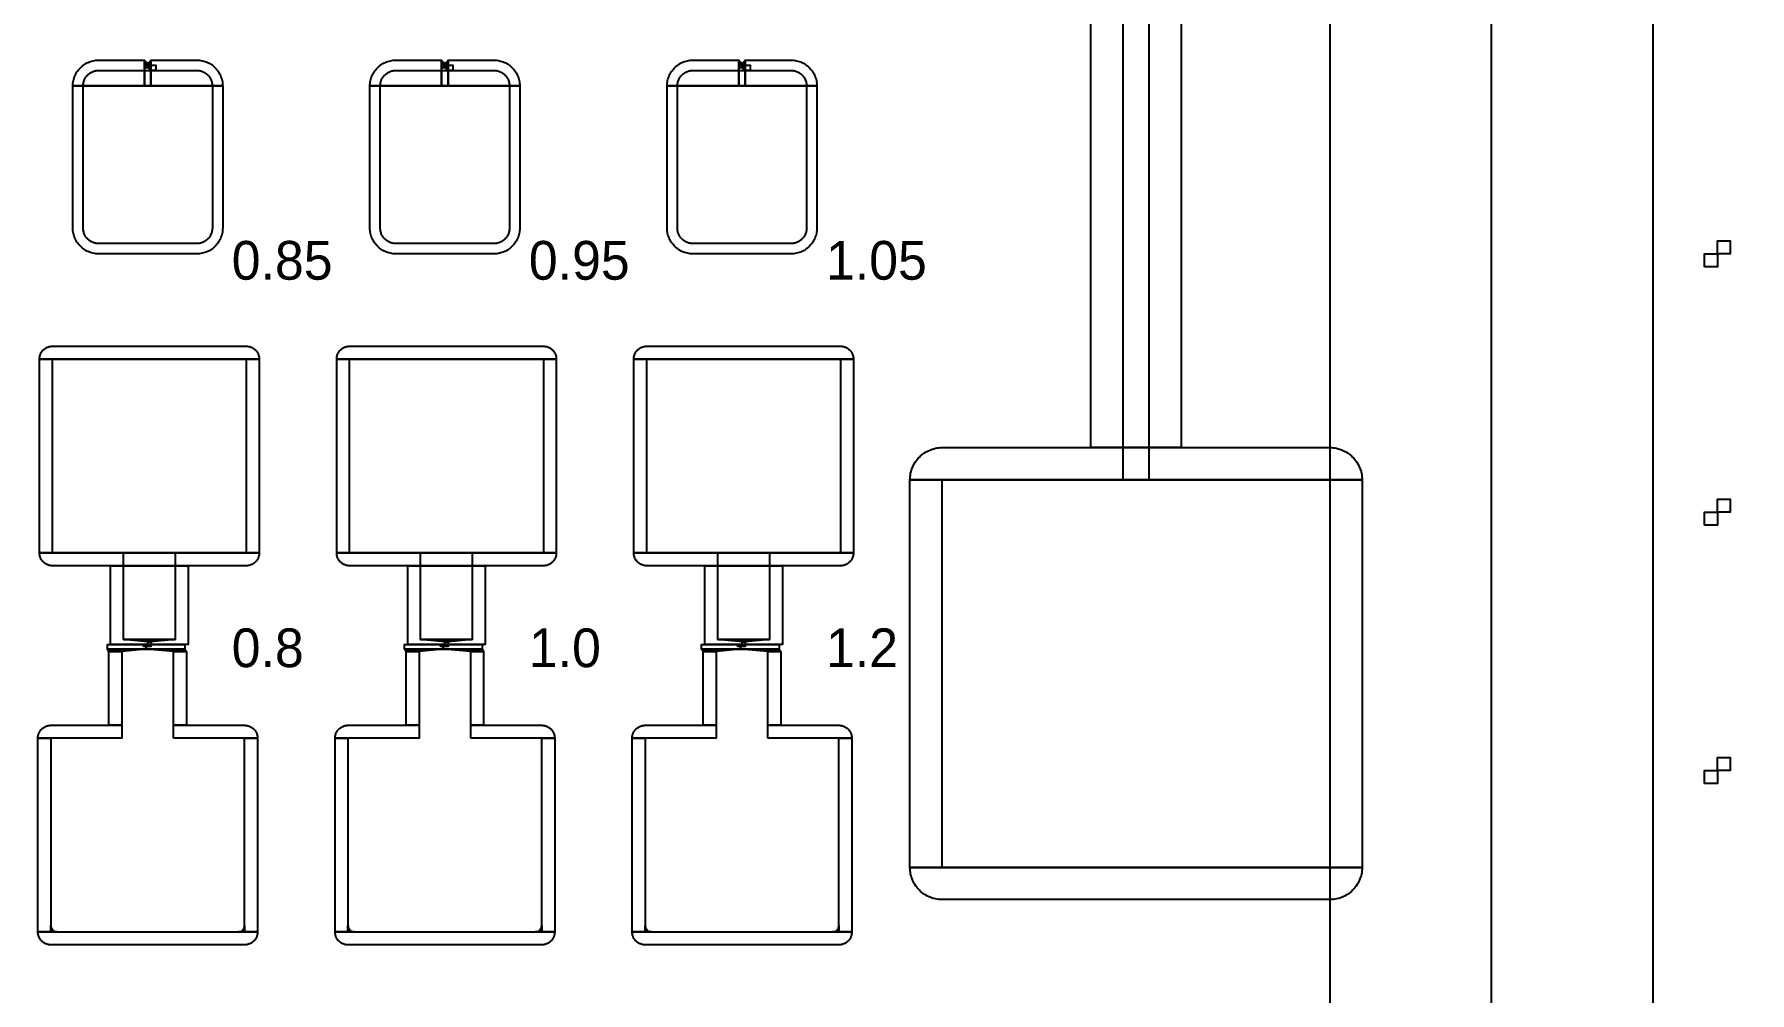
# Model space of a CAD drawing. Extents: x -50000 to 50000, y -50000 to 50000.
# Drawn here: x 18994 to 21650, y -33944 to -32460 of the extents above; entities that cross this region are included whole.
import ezdxf

# ---------------------------------------------------------------- set-up
doc = ezdxf.new("R2010")
doc.units = 0
for name, color, linetype in [('BASEMETAL', 3, 'CONTINUOUS'), ('FRAME', 14, 'CONTINUOUS'), ('MARKERS', 8, 'CONTINUOUS'), ('SECONDLAYER', 7, 'CONTINUOUS'), ('XOR', 5, 'CONTINUOUS'), ('XOR3', 15, 'CONTINUOUS')]:
    doc.layers.add(name, color=color, linetype=linetype)

# ---------------------------------------------------------------- blocks, each defined once
blk = doc.blocks.new('DICINGBORDER')
at = {"layer": 'XOR'}
for points in [[(0, 3200), (0, 3220), (20, 3220), (20, 3200)], [(7180, 3180), (7180, 3200), (7200, 3200), (7200, 3180)], [(0, 2800), (0, 2820), (20, 2820), (20, 2800)], [(7180, 2780), (7180, 2800), (7200, 2800), (7200, 2780)], [(0, 2400), (0, 2420), (20, 2420), (20, 2400)], [(7180, 2380), (7180, 2400), (7200, 2400), (7200, 2380)]]:
    blk.add_lwpolyline(points, close=True, dxfattribs=at)
blk = doc.blocks.new('CHIP_JARRAY')
at = {"layer": 'BASEMETAL'}
for points in [[(6130, 2800), (6130, 4200), (6270, 4200), (6270, 2800)], [(4554, 3360), (4554.055, 3362.093), (4554.219, 3364.181), (4554.492, 3366.257), (4554.874, 3368.316), (4555.363, 3370.353), (4555.958, 3372.361), (4556.657, 3374.335), (4557.458, 3376.269), (4558.36, 3378.16), (4559.359, 3380), (4560.453, 3381.786), (4561.639, 3383.511), (4562.914, 3385.173), (4564.274, 3386.765), (4565.716, 3388.284), (4567.235, 3389.726), (4568.827, 3391.086), (4570.489, 3392.361), (4572.214, 3393.547), (4574, 3394.641), (4575.84, 3395.64), (4577.731, 3396.542), (4579.665, 3397.343), (4581.639, 3398.042), (4583.647, 3398.637), (4585.684, 3399.126), (4587.743, 3399.508), (4589.819, 3399.781), (4591.907, 3399.945), (4594, 3400), (4665, 3400), (4665, 3360)], [(4665, 3395.5), (4665, 3399.5), (4669.575, 3395.5)], [(4670.425, 3395.5), (4675, 3399.5), (4675, 3395.5)], [(4675, 3360), (4675, 3400), (4746, 3400), (4748.093, 3399.945), (4750.181, 3399.781), (4752.257, 3399.508), (4754.316, 3399.126), (4756.353, 3398.637), (4758.361, 3398.042), (4760.335, 3397.343), (4762.269, 3396.542), (4764.16, 3395.64), (4766, 3394.641), (4767.786, 3393.547), (4769.511, 3392.361), (4771.173, 3391.086), (4772.765, 3389.726), (4774.284, 3388.284), (4775.726, 3386.765), (4777.086, 3385.173), (4778.361, 3383.511), (4779.547, 3381.786), (4780.641, 3380), (4781.64, 3378.16), (4782.542, 3376.269), (4783.343, 3374.335), (4784.042, 3372.361), (4784.637, 3370.353), (4785.126, 3368.316), (4785.508, 3366.257), (4785.781, 3364.181), (4785.945, 3362.093), (4786, 3360)], [(5014, 3360), (5014.055, 3362.093), (5014.219, 3364.181), (5014.492, 3366.257), (5014.874, 3368.316), (5015.363, 3370.353), (5015.958, 3372.361), (5016.657, 3374.335), (5017.458, 3376.269), (5018.36, 3378.16), (5019.359, 3380), (5020.453, 3381.786), (5021.639, 3383.511), (5022.914, 3385.173), (5024.274, 3386.765), (5025.716, 3388.284), (5027.235, 3389.726), (5028.827, 3391.086), (5030.489, 3392.361), (5032.214, 3393.547), (5034, 3394.641), (5035.84, 3395.64), (5037.731, 3396.542), (5039.665, 3397.343), (5041.639, 3398.042), (5043.647, 3398.637), (5045.684, 3399.126), (5047.743, 3399.508), (5049.819, 3399.781), (5051.907, 3399.945), (5054, 3400), (5125, 3400), (5125, 3360)], [(5125, 3395.5), (5125, 3399.5), (5129.525, 3395.5)], [(5130.475, 3395.5), (5135, 3399.5), (5135, 3395.5)], [(5135, 3360), (5135, 3400), (5206, 3400), (5208.093, 3399.945), (5210.181, 3399.781), (5212.257, 3399.508), (5214.316, 3399.126), (5216.353, 3398.637), (5218.361, 3398.042), (5220.335, 3397.343), (5222.269, 3396.542), (5224.16, 3395.64), (5226, 3394.641), (5227.786, 3393.547), (5229.511, 3392.361), (5231.173, 3391.086), (5232.765, 3389.726), (5234.284, 3388.284), (5235.726, 3386.765), (5237.086, 3385.173), (5238.361, 3383.511), (5239.547, 3381.786), (5240.641, 3380), (5241.64, 3378.16), (5242.542, 3376.269), (5243.343, 3374.335), (5244.042, 3372.361), (5244.637, 3370.353), (5245.126, 3368.316), (5245.508, 3366.257), (5245.781, 3364.181), (5245.945, 3362.093), (5246, 3360)], [(5474, 3360), (5474.055, 3362.093), (5474.219, 3364.181), (5474.492, 3366.257), (5474.874, 3368.316), (5475.363, 3370.353), (5475.958, 3372.361), (5476.657, 3374.335), (5477.458, 3376.269), (5478.36, 3378.16), (5479.359, 3380), (5480.453, 3381.786), (5481.639, 3383.511), (5482.914, 3385.173), (5484.274, 3386.765), (5485.716, 3388.284), (5487.235, 3389.726), (5488.827, 3391.086), (5490.489, 3392.361), (5492.214, 3393.547), (5494, 3394.641), (5495.84, 3395.64), (5497.731, 3396.542), (5499.665, 3397.343), (5501.639, 3398.042), (5503.647, 3398.637), (5505.684, 3399.126), (5507.743, 3399.508), (5509.819, 3399.781), (5511.907, 3399.945), (5514, 3400), (5585, 3400), (5585, 3360)], [(5585, 3395.5), (5585, 3399.5), (5589.475, 3395.5)], [(5590.525, 3395.5), (5595, 3399.5), (5595, 3395.5)], [(5595, 3360), (5595, 3400), (5666, 3400), (5668.093, 3399.945), (5670.181, 3399.781), (5672.257, 3399.508), (5674.316, 3399.126), (5676.353, 3398.637), (5678.361, 3398.042), (5680.335, 3397.343), (5682.269, 3396.542), (5684.16, 3395.64), (5686, 3394.641), (5687.786, 3393.547), (5689.511, 3392.361), (5691.173, 3391.086), (5692.765, 3389.726), (5694.284, 3388.284), (5695.726, 3386.765), (5697.086, 3385.173), (5698.361, 3383.511), (5699.547, 3381.786), (5700.641, 3380), (5701.64, 3378.16), (5702.542, 3376.269), (5703.343, 3374.335), (5704.042, 3372.361), (5704.637, 3370.353), (5705.126, 3368.316), (5705.508, 3366.257), (5705.781, 3364.181), (5705.945, 3362.093), (5706, 3360)], [(4665, 3388.5), (4665, 3395.5), (4669.575, 3395.5), (4669.575, 3388.5)], [(4665, 3360), (4665, 3388.5), (4675, 3388.5), (4675, 3360)], [(4670.425, 3388.5), (4670.425, 3395.5), (4675, 3395.5), (4675, 3388.5)], [(5125, 3388.5), (5125, 3395.5), (5129.525, 3395.5), (5129.525, 3388.5)], [(5125, 3360), (5125, 3388.5), (5135, 3388.5), (5135, 3360)], [(5130.475, 3388.5), (5130.475, 3395.5), (5135, 3395.5), (5135, 3388.5)], [(5585, 3388.5), (5585, 3395.5), (5589.475, 3395.5), (5589.475, 3388.5)], [(5585, 3360), (5585, 3388.5), (5595, 3388.5), (5595, 3360)], [(5590.525, 3388.5), (5590.525, 3395.5), (5595, 3395.5), (5595, 3388.5)], [(4594, 3100), (4591.907, 3100.055), (4589.819, 3100.219), (4587.743, 3100.492), (4585.684, 3100.874), (4583.647, 3101.363), (4581.639, 3101.958), (4579.665, 3102.657), (4577.731, 3103.458), (4575.84, 3104.36), (4574, 3105.359), (4572.214, 3106.453), (4570.489, 3107.639), (4568.827, 3108.914), (4567.235, 3110.274), (4565.716, 3111.716), (4564.274, 3113.235), (4562.914, 3114.827), (4561.639, 3116.489), (4560.453, 3118.214), (4559.359, 3120), (4558.36, 3121.84), (4557.458, 3123.731), (4556.657, 3125.665), (4555.958, 3127.639), (4555.363, 3129.647), (4554.874, 3131.684), (4554.492, 3133.743), (4554.219, 3135.819), (4554.055, 3137.907), (4554, 3140), (4554, 3360), (4786, 3360), (4786, 3140), (4785.945, 3137.907), (4785.781, 3135.819), (4785.508, 3133.743), (4785.126, 3131.684), (4784.637, 3129.647), (4784.042, 3127.639), (4783.343, 3125.665), (4782.542, 3123.731), (4781.64, 3121.84), (4780.641, 3120), (4779.547, 3118.214), (4778.361, 3116.489), (4777.086, 3114.827), (4775.726, 3113.235), (4774.284, 3111.716), (4772.765, 3110.274), (4771.173, 3108.914), (4769.511, 3107.639), (4767.786, 3106.453), (4766, 3105.359), (4764.16, 3104.36), (4762.269, 3103.458), (4760.335, 3102.657), (4758.361, 3101.958), (4756.353, 3101.363), (4754.316, 3100.874), (4752.257, 3100.492), (4750.181, 3100.219), (4748.093, 3100.055), (4746, 3100)], [(5054, 3100), (5051.907, 3100.055), (5049.819, 3100.219), (5047.743, 3100.492), (5045.684, 3100.874), (5043.647, 3101.363), (5041.639, 3101.958), (5039.665, 3102.657), (5037.731, 3103.458), (5035.84, 3104.36), (5034, 3105.359), (5032.214, 3106.453), (5030.489, 3107.639), (5028.827, 3108.914), (5027.235, 3110.274), (5025.716, 3111.716), (5024.274, 3113.235), (5022.914, 3114.827), (5021.639, 3116.489), (5020.453, 3118.214), (5019.359, 3120), (5018.36, 3121.84), (5017.458, 3123.731), (5016.657, 3125.665), (5015.958, 3127.639), (5015.363, 3129.647), (5014.874, 3131.684), (5014.492, 3133.743), (5014.219, 3135.819), (5014.055, 3137.907), (5014, 3140), (5014, 3360), (5246, 3360), (5246, 3140), (5245.945, 3137.907), (5245.781, 3135.819), (5245.508, 3133.743), (5245.126, 3131.684), (5244.637, 3129.647), (5244.042, 3127.639), (5243.343, 3125.665), (5242.542, 3123.731), (5241.64, 3121.84), (5240.641, 3120), (5239.547, 3118.214), (5238.361, 3116.489), (5237.086, 3114.827), (5235.726, 3113.235), (5234.284, 3111.716), (5232.765, 3110.274), (5231.173, 3108.914), (5229.511, 3107.639), (5227.786, 3106.453), (5226, 3105.359), (5224.16, 3104.36), (5222.269, 3103.458), (5220.335, 3102.657), (5218.361, 3101.958), (5216.353, 3101.363), (5214.316, 3100.874), (5212.257, 3100.492), (5210.181, 3100.219), (5208.093, 3100.055), (5206, 3100)], [(5514, 3100), (5511.907, 3100.055), (5509.819, 3100.219), (5507.743, 3100.492), (5505.684, 3100.874), (5503.647, 3101.363), (5501.639, 3101.958), (5499.665, 3102.657), (5497.731, 3103.458), (5495.84, 3104.36), (5494, 3105.359), (5492.214, 3106.453), (5490.489, 3107.639), (5488.827, 3108.914), (5487.235, 3110.274), (5485.716, 3111.716), (5484.274, 3113.235), (5482.914, 3114.827), (5481.639, 3116.489), (5480.453, 3118.214), (5479.359, 3120), (5478.36, 3121.84), (5477.458, 3123.731), (5476.657, 3125.665), (5475.958, 3127.639), (5475.363, 3129.647), (5474.874, 3131.684), (5474.492, 3133.743), (5474.219, 3135.819), (5474.055, 3137.907), (5474, 3140), (5474, 3360), (5706, 3360), (5706, 3140), (5705.945, 3137.907), (5705.781, 3135.819), (5705.508, 3133.743), (5705.126, 3131.684), (5704.637, 3129.647), (5704.042, 3127.639), (5703.343, 3125.665), (5702.542, 3123.731), (5701.64, 3121.84), (5700.641, 3120), (5699.547, 3118.214), (5698.361, 3116.489), (5697.086, 3114.827), (5695.726, 3113.235), (5694.284, 3111.716), (5692.765, 3110.274), (5691.173, 3108.914), (5689.511, 3107.639), (5687.786, 3106.453), (5686, 3105.359), (5684.16, 3104.36), (5682.269, 3103.458), (5680.335, 3102.657), (5678.361, 3101.958), (5676.353, 3101.363), (5674.316, 3100.874), (5672.257, 3100.492), (5670.181, 3100.219), (5668.093, 3100.055), (5666, 3100)], [(4502.5, 2937), (4502.527, 2938.047), (4502.61, 2939.091), (4502.746, 2940.129), (4502.937, 2941.158), (4503.181, 2942.176), (4503.479, 2943.18), (4503.828, 2944.167), (4504.229, 2945.135), (4504.68, 2946.08), (4505.179, 2947), (4505.727, 2947.893), (4506.32, 2948.756), (4506.957, 2949.586), (4507.637, 2950.383), (4508.358, 2951.142), (4509.117, 2951.863), (4509.914, 2952.543), (4510.744, 2953.18), (4511.607, 2953.773), (4512.5, 2954.321), (4513.42, 2954.82), (4514.365, 2955.271), (4515.333, 2955.672), (4516.32, 2956.021), (4517.324, 2956.319), (4518.342, 2956.563), (4519.371, 2956.754), (4520.409, 2956.89), (4521.453, 2956.973), (4522.5, 2957), (4822.5, 2957), (4823.547, 2956.973), (4824.591, 2956.89), (4825.629, 2956.754), (4826.658, 2956.563), (4827.676, 2956.319), (4828.68, 2956.021), (4829.667, 2955.672), (4830.635, 2955.271), (4831.58, 2954.82), (4832.5, 2954.321), (4833.393, 2953.773), (4834.256, 2953.18), (4835.086, 2952.543), (4835.883, 2951.863), (4836.642, 2951.142), (4837.363, 2950.383), (4838.043, 2949.586), (4838.68, 2948.756), (4839.273, 2947.893), (4839.821, 2947), (4840.32, 2946.08), (4840.771, 2945.135), (4841.172, 2944.167), (4841.521, 2943.18), (4841.819, 2942.176), (4842.063, 2941.158), (4842.254, 2940.129), (4842.39, 2939.091), (4842.473, 2938.047), (4842.5, 2937)], [(4962.5, 2937), (4962.527, 2938.047), (4962.61, 2939.091), (4962.746, 2940.129), (4962.937, 2941.158), (4963.181, 2942.176), (4963.479, 2943.18), (4963.828, 2944.167), (4964.229, 2945.135), (4964.68, 2946.08), (4965.179, 2947), (4965.727, 2947.893), (4966.32, 2948.756), (4966.957, 2949.586), (4967.637, 2950.383), (4968.358, 2951.142), (4969.117, 2951.863), (4969.914, 2952.543), (4970.744, 2953.18), (4971.607, 2953.773), (4972.5, 2954.321), (4973.42, 2954.82), (4974.365, 2955.271), (4975.333, 2955.672), (4976.32, 2956.021), (4977.324, 2956.319), (4978.342, 2956.563), (4979.371, 2956.754), (4980.409, 2956.89), (4981.453, 2956.973), (4982.5, 2957), (5282.5, 2957), (5283.547, 2956.973), (5284.591, 2956.89), (5285.629, 2956.754), (5286.658, 2956.563), (5287.676, 2956.319), (5288.68, 2956.021), (5289.667, 2955.672), (5290.635, 2955.271), (5291.58, 2954.82), (5292.5, 2954.321), (5293.393, 2953.773), (5294.256, 2953.18), (5295.086, 2952.543), (5295.883, 2951.863), (5296.642, 2951.142), (5297.363, 2950.383), (5298.043, 2949.586), (5298.68, 2948.756), (5299.273, 2947.893), (5299.821, 2947), (5300.32, 2946.08), (5300.771, 2945.135), (5301.172, 2944.167), (5301.521, 2943.18), (5301.819, 2942.176), (5302.063, 2941.158), (5302.254, 2940.129), (5302.39, 2939.091), (5302.473, 2938.047), (5302.5, 2937)], [(5422.5, 2937), (5422.527, 2938.047), (5422.61, 2939.091), (5422.746, 2940.129), (5422.937, 2941.158), (5423.181, 2942.176), (5423.479, 2943.18), (5423.828, 2944.167), (5424.229, 2945.135), (5424.68, 2946.08), (5425.179, 2947), (5425.727, 2947.893), (5426.32, 2948.756), (5426.957, 2949.586), (5427.637, 2950.383), (5428.358, 2951.142), (5429.117, 2951.863), (5429.914, 2952.543), (5430.744, 2953.18), (5431.607, 2953.773), (5432.5, 2954.321), (5433.42, 2954.82), (5434.365, 2955.271), (5435.333, 2955.672), (5436.32, 2956.021), (5437.324, 2956.319), (5438.342, 2956.563), (5439.371, 2956.754), (5440.409, 2956.89), (5441.453, 2956.973), (5442.5, 2957), (5742.5, 2957), (5743.547, 2956.973), (5744.591, 2956.89), (5745.629, 2956.754), (5746.658, 2956.563), (5747.676, 2956.319), (5748.68, 2956.021), (5749.667, 2955.672), (5750.635, 2955.271), (5751.58, 2954.82), (5752.5, 2954.321), (5753.393, 2953.773), (5754.256, 2953.18), (5755.086, 2952.543), (5755.883, 2951.863), (5756.642, 2951.142), (5757.363, 2950.383), (5758.043, 2949.586), (5758.68, 2948.756), (5759.273, 2947.893), (5759.821, 2947), (5760.32, 2946.08), (5760.771, 2945.135), (5761.172, 2944.167), (5761.521, 2943.18), (5761.819, 2942.176), (5762.063, 2941.158), (5762.254, 2940.129), (5762.39, 2939.091), (5762.473, 2938.047), (5762.5, 2937)], [(4502.5, 2637), (4502.5, 2937), (4842.5, 2937), (4842.5, 2637)], [(4962.5, 2637), (4962.5, 2937), (5302.5, 2937), (5302.5, 2637)], [(5422.5, 2637), (5422.5, 2937), (5762.5, 2937), (5762.5, 2637)], [(5850, 2750), (5850.069, 2752.617), (5850.274, 2755.226), (5850.616, 2757.822), (5851.093, 2760.396), (5851.704, 2762.941), (5852.447, 2765.451), (5853.321, 2767.918), (5854.323, 2770.337), (5855.45, 2772.7), (5856.699, 2775), (5858.066, 2777.232), (5859.549, 2779.389), (5861.143, 2781.466), (5862.843, 2783.457), (5864.645, 2785.355), (5866.543, 2787.157), (5868.534, 2788.857), (5870.611, 2790.451), (5872.768, 2791.934), (5875, 2793.301), (5877.3, 2794.55), (5879.663, 2795.677), (5882.082, 2796.679), (5884.549, 2797.553), (5887.059, 2798.296), (5889.604, 2798.907), (5892.178, 2799.384), (5894.774, 2799.726), (5897.383, 2799.931), (5900, 2800), (6500, 2800), (6502.617, 2799.931), (6505.226, 2799.726), (6507.822, 2799.384), (6510.396, 2798.907), (6512.941, 2798.296), (6515.451, 2797.553), (6517.918, 2796.679), (6520.337, 2795.677), (6522.7, 2794.55), (6525, 2793.301), (6527.232, 2791.934), (6529.389, 2790.451), (6531.466, 2788.857), (6533.457, 2787.157), (6535.355, 2785.355), (6537.157, 2783.457), (6538.857, 2781.466), (6540.451, 2779.389), (6541.934, 2777.232), (6543.301, 2775), (6544.55, 2772.7), (6545.677, 2770.337), (6546.679, 2767.918), (6547.553, 2765.451), (6548.296, 2762.941), (6548.907, 2760.396), (6549.384, 2757.822), (6549.726, 2755.226), (6549.931, 2752.617), (6550, 2750)], [(5850, 2150), (5850, 2750), (6550, 2750), (6550, 2150)], [(4522.5, 2617), (4521.453, 2617.027), (4520.409, 2617.11), (4519.371, 2617.246), (4518.342, 2617.437), (4517.324, 2617.681), (4516.32, 2617.979), (4515.333, 2618.328), (4514.365, 2618.729), (4513.42, 2619.18), (4512.5, 2619.679), (4511.607, 2620.227), (4510.744, 2620.82), (4509.914, 2621.457), (4509.117, 2622.137), (4508.358, 2622.858), (4507.637, 2623.617), (4506.957, 2624.414), (4506.32, 2625.244), (4505.727, 2626.107), (4505.179, 2627), (4504.68, 2627.92), (4504.229, 2628.865), (4503.828, 2629.833), (4503.479, 2630.82), (4503.181, 2631.824), (4502.937, 2632.842), (4502.746, 2633.871), (4502.61, 2634.909), (4502.527, 2635.953), (4502.5, 2637), (4842.5, 2637), (4842.473, 2635.953), (4842.39, 2634.909), (4842.254, 2633.871), (4842.063, 2632.842), (4841.819, 2631.824), (4841.521, 2630.82), (4841.172, 2629.833), (4840.771, 2628.865), (4840.32, 2627.92), (4839.821, 2627), (4839.273, 2626.107), (4838.68, 2625.244), (4838.043, 2624.414), (4837.363, 2623.617), (4836.642, 2622.858), (4835.883, 2622.137), (4835.086, 2621.457), (4834.256, 2620.82), (4833.393, 2620.227), (4832.5, 2619.679), (4831.58, 2619.18), (4830.635, 2618.729), (4829.667, 2618.328), (4828.68, 2617.979), (4827.676, 2617.681), (4826.658, 2617.437), (4825.629, 2617.246), (4824.591, 2617.11), (4823.547, 2617.027), (4822.5, 2617)], [(4982.5, 2617), (4981.453, 2617.027), (4980.409, 2617.11), (4979.371, 2617.246), (4978.342, 2617.437), (4977.324, 2617.681), (4976.32, 2617.979), (4975.333, 2618.328), (4974.365, 2618.729), (4973.42, 2619.18), (4972.5, 2619.679), (4971.607, 2620.227), (4970.744, 2620.82), (4969.914, 2621.457), (4969.117, 2622.137), (4968.358, 2622.858), (4967.637, 2623.617), (4966.957, 2624.414), (4966.32, 2625.244), (4965.727, 2626.107), (4965.179, 2627), (4964.68, 2627.92), (4964.229, 2628.865), (4963.828, 2629.833), (4963.479, 2630.82), (4963.181, 2631.824), (4962.937, 2632.842), (4962.746, 2633.871), (4962.61, 2634.909), (4962.527, 2635.953), (4962.5, 2637), (5302.5, 2637), (5302.473, 2635.953), (5302.39, 2634.909), (5302.254, 2633.871), (5302.063, 2632.842), (5301.819, 2631.824), (5301.521, 2630.82), (5301.172, 2629.833), (5300.771, 2628.865), (5300.32, 2627.92), (5299.821, 2627), (5299.273, 2626.107), (5298.68, 2625.244), (5298.043, 2624.414), (5297.363, 2623.617), (5296.642, 2622.858), (5295.883, 2622.137), (5295.086, 2621.457), (5294.256, 2620.82), (5293.393, 2620.227), (5292.5, 2619.679), (5291.58, 2619.18), (5290.635, 2618.729), (5289.667, 2618.328), (5288.68, 2617.979), (5287.676, 2617.681), (5286.658, 2617.437), (5285.629, 2617.246), (5284.591, 2617.11), (5283.547, 2617.027), (5282.5, 2617)], [(5442.5, 2617), (5441.453, 2617.027), (5440.409, 2617.11), (5439.371, 2617.246), (5438.342, 2617.437), (5437.324, 2617.681), (5436.32, 2617.979), (5435.333, 2618.328), (5434.365, 2618.729), (5433.42, 2619.18), (5432.5, 2619.679), (5431.607, 2620.227), (5430.744, 2620.82), (5429.914, 2621.457), (5429.117, 2622.137), (5428.358, 2622.858), (5427.637, 2623.617), (5426.957, 2624.414), (5426.32, 2625.244), (5425.727, 2626.107), (5425.179, 2627), (5424.68, 2627.92), (5424.229, 2628.865), (5423.828, 2629.833), (5423.479, 2630.82), (5423.181, 2631.824), (5422.937, 2632.842), (5422.746, 2633.871), (5422.61, 2634.909), (5422.527, 2635.953), (5422.5, 2637), (5762.5, 2637), (5762.473, 2635.953), (5762.39, 2634.909), (5762.254, 2633.871), (5762.063, 2632.842), (5761.819, 2631.824), (5761.521, 2630.82), (5761.172, 2629.833), (5760.771, 2628.865), (5760.32, 2627.92), (5759.821, 2627), (5759.273, 2626.107), (5758.68, 2625.244), (5758.043, 2624.414), (5757.363, 2623.617), (5756.642, 2622.858), (5755.883, 2622.137), (5755.086, 2621.457), (5754.256, 2620.82), (5753.393, 2620.227), (5752.5, 2619.679), (5751.58, 2619.18), (5750.635, 2618.729), (5749.667, 2618.328), (5748.68, 2617.979), (5747.676, 2617.681), (5746.658, 2617.437), (5745.629, 2617.246), (5744.591, 2617.11), (5743.547, 2617.027), (5742.5, 2617)], [(4612.5, 2495), (4612.5, 2617), (4732.5, 2617), (4732.5, 2495)], [(5072.5, 2495), (5072.5, 2617), (5192.5, 2617), (5192.5, 2495)], [(5532.5, 2495), (5532.5, 2617), (5652.5, 2617), (5652.5, 2495)], [(4607.5, 2488), (4607.5, 2495), (4667.1, 2495), (4667.1, 2488)], [(4610, 2484), (4607.5, 2488), (4667.1, 2488), (4630, 2484)], [(4610, 2370), (4610, 2484), (4630, 2484), (4630, 2370)], [(4667.9, 2488), (4667.9, 2495), (4727.5, 2495), (4727.5, 2488)], [(4710, 2484), (4667.9, 2488), (4727.5, 2488), (4730, 2484)], [(4710, 2370), (4710, 2484), (4730, 2484), (4730, 2370)], [(5067.5, 2488), (5067.5, 2495), (5127, 2495), (5127, 2488)], [(5070, 2484), (5067.5, 2488), (5127, 2488), (5090, 2484)], [(5070, 2370), (5070, 2484), (5090, 2484), (5090, 2370)], [(5128, 2488), (5128, 2495), (5187.5, 2495), (5187.5, 2488)], [(5170, 2484), (5128, 2488), (5187.5, 2488), (5190, 2484)], [(5170, 2370), (5170, 2484), (5190, 2484), (5190, 2370)], [(5527.5, 2488), (5527.5, 2495), (5586.9, 2495), (5586.9, 2488)], [(5530, 2484), (5527.5, 2488), (5586.9, 2488), (5550, 2484)], [(5530, 2370), (5530, 2484), (5550, 2484), (5550, 2370)], [(5588.1, 2488), (5588.1, 2495), (5647.5, 2495), (5647.5, 2488)], [(5630, 2484), (5588.1, 2488), (5647.5, 2488), (5650, 2484)], [(5630, 2370), (5630, 2484), (5650, 2484), (5650, 2370)], [(4500, 2350), (4500.027, 2351.047), (4500.11, 2352.091), (4500.246, 2353.129), (4500.437, 2354.158), (4500.681, 2355.176), (4500.979, 2356.18), (4501.328, 2357.167), (4501.729, 2358.135), (4502.18, 2359.08), (4502.679, 2360), (4503.227, 2360.893), (4503.82, 2361.756), (4504.457, 2362.586), (4505.137, 2363.383), (4505.858, 2364.142), (4506.617, 2364.863), (4507.414, 2365.543), (4508.244, 2366.18), (4509.107, 2366.773), (4510, 2367.321), (4510.92, 2367.82), (4511.865, 2368.271), (4512.833, 2368.672), (4513.82, 2369.021), (4514.824, 2369.319), (4515.842, 2369.563), (4516.871, 2369.754), (4517.909, 2369.89), (4518.953, 2369.973), (4520, 2370), (4630, 2370), (4630, 2350)], [(4710, 2350), (4710, 2370), (4820, 2370), (4821.047, 2369.973), (4822.091, 2369.89), (4823.129, 2369.754), (4824.158, 2369.563), (4825.176, 2369.319), (4826.18, 2369.021), (4827.167, 2368.672), (4828.135, 2368.271), (4829.08, 2367.82), (4830, 2367.321), (4830.893, 2366.773), (4831.756, 2366.18), (4832.586, 2365.543), (4833.383, 2364.863), (4834.142, 2364.142), (4834.863, 2363.383), (4835.543, 2362.586), (4836.18, 2361.756), (4836.773, 2360.893), (4837.321, 2360), (4837.82, 2359.08), (4838.271, 2358.135), (4838.672, 2357.167), (4839.021, 2356.18), (4839.319, 2355.176), (4839.563, 2354.158), (4839.754, 2353.129), (4839.89, 2352.091), (4839.973, 2351.047), (4840, 2350)], [(4960, 2350), (4960.027, 2351.047), (4960.11, 2352.091), (4960.246, 2353.129), (4960.437, 2354.158), (4960.681, 2355.176), (4960.979, 2356.18), (4961.328, 2357.167), (4961.729, 2358.135), (4962.18, 2359.08), (4962.679, 2360), (4963.227, 2360.893), (4963.82, 2361.756), (4964.457, 2362.586), (4965.137, 2363.383), (4965.858, 2364.142), (4966.617, 2364.863), (4967.414, 2365.543), (4968.244, 2366.18), (4969.107, 2366.773), (4970, 2367.321), (4970.92, 2367.82), (4971.865, 2368.271), (4972.833, 2368.672), (4973.82, 2369.021), (4974.824, 2369.319), (4975.842, 2369.563), (4976.871, 2369.754), (4977.909, 2369.89), (4978.953, 2369.973), (4980, 2370), (5090, 2370), (5090, 2350)], [(5170, 2350), (5170, 2370), (5280, 2370), (5281.047, 2369.973), (5282.091, 2369.89), (5283.129, 2369.754), (5284.158, 2369.563), (5285.176, 2369.319), (5286.18, 2369.021), (5287.167, 2368.672), (5288.135, 2368.271), (5289.08, 2367.82), (5290, 2367.321), (5290.893, 2366.773), (5291.756, 2366.18), (5292.586, 2365.543), (5293.383, 2364.863), (5294.142, 2364.142), (5294.863, 2363.383), (5295.543, 2362.586), (5296.18, 2361.756), (5296.773, 2360.893), (5297.321, 2360), (5297.82, 2359.08), (5298.271, 2358.135), (5298.672, 2357.167), (5299.021, 2356.18), (5299.319, 2355.176), (5299.563, 2354.158), (5299.754, 2353.129), (5299.89, 2352.091), (5299.973, 2351.047), (5300, 2350)], [(5420, 2350), (5420.027, 2351.047), (5420.11, 2352.091), (5420.246, 2353.129), (5420.437, 2354.158), (5420.681, 2355.176), (5420.979, 2356.18), (5421.328, 2357.167), (5421.729, 2358.135), (5422.18, 2359.08), (5422.679, 2360), (5423.227, 2360.893), (5423.82, 2361.756), (5424.457, 2362.586), (5425.137, 2363.383), (5425.858, 2364.142), (5426.617, 2364.863), (5427.414, 2365.543), (5428.244, 2366.18), (5429.107, 2366.773), (5430, 2367.321), (5430.92, 2367.82), (5431.865, 2368.271), (5432.833, 2368.672), (5433.82, 2369.021), (5434.824, 2369.319), (5435.842, 2369.563), (5436.871, 2369.754), (5437.909, 2369.89), (5438.953, 2369.973), (5440, 2370), (5550, 2370), (5550, 2350)], [(5630, 2350), (5630, 2370), (5740, 2370), (5741.047, 2369.973), (5742.091, 2369.89), (5743.129, 2369.754), (5744.158, 2369.563), (5745.176, 2369.319), (5746.18, 2369.021), (5747.167, 2368.672), (5748.135, 2368.271), (5749.08, 2367.82), (5750, 2367.321), (5750.893, 2366.773), (5751.756, 2366.18), (5752.586, 2365.543), (5753.383, 2364.863), (5754.142, 2364.142), (5754.863, 2363.383), (5755.543, 2362.586), (5756.18, 2361.756), (5756.773, 2360.893), (5757.321, 2360), (5757.82, 2359.08), (5758.271, 2358.135), (5758.672, 2357.167), (5759.021, 2356.18), (5759.319, 2355.176), (5759.563, 2354.158), (5759.754, 2353.129), (5759.89, 2352.091), (5759.973, 2351.047), (5760, 2350)], [(4500, 2050), (4500, 2350), (4520, 2350), (4520, 2050)], [(4820, 2050), (4820, 2350), (4840, 2350), (4840, 2050)], [(4960, 2050), (4960, 2350), (4980, 2350), (4980, 2050)], [(5280, 2050), (5280, 2350), (5300, 2350), (5300, 2050)], [(5420, 2050), (5420, 2350), (5440, 2350), (5440, 2050)], [(5740, 2050), (5740, 2350), (5760, 2350), (5760, 2050)], [(5900, 2100), (5897.383, 2100.069), (5894.774, 2100.274), (5892.178, 2100.616), (5889.604, 2101.093), (5887.059, 2101.704), (5884.549, 2102.447), (5882.082, 2103.321), (5879.663, 2104.323), (5877.3, 2105.45), (5875, 2106.699), (5872.768, 2108.066), (5870.611, 2109.549), (5868.534, 2111.143), (5866.543, 2112.843), (5864.645, 2114.645), (5862.843, 2116.543), (5861.143, 2118.534), (5859.549, 2120.611), (5858.066, 2122.768), (5856.699, 2125), (5855.45, 2127.3), (5854.323, 2129.663), (5853.321, 2132.082), (5852.447, 2134.549), (5851.704, 2137.059), (5851.093, 2139.604), (5850.616, 2142.178), (5850.274, 2144.774), (5850.069, 2147.383), (5850, 2150), (6550, 2150), (6549.931, 2147.383), (6549.726, 2144.774), (6549.384, 2142.178), (6548.907, 2139.604), (6548.296, 2137.059), (6547.553, 2134.549), (6546.679, 2132.082), (6545.677, 2129.663), (6544.55, 2127.3), (6543.301, 2125), (6541.934, 2122.768), (6540.451, 2120.611), (6538.857, 2118.534), (6537.157, 2116.543), (6535.355, 2114.645), (6533.457, 2112.843), (6531.466, 2111.143), (6529.389, 2109.549), (6527.232, 2108.066), (6525, 2106.699), (6522.7, 2105.45), (6520.337, 2104.323), (6517.918, 2103.321), (6515.451, 2102.447), (6512.941, 2101.704), (6510.396, 2101.093), (6507.822, 2100.616), (6505.226, 2100.274), (6502.617, 2100.069), (6500, 2100)], [(4520, 2030), (4518.953, 2030.027), (4517.909, 2030.11), (4516.871, 2030.246), (4515.842, 2030.437), (4514.824, 2030.681), (4513.82, 2030.979), (4512.833, 2031.328), (4511.865, 2031.729), (4510.92, 2032.18), (4510, 2032.679), (4509.107, 2033.227), (4508.244, 2033.82), (4507.414, 2034.457), (4506.617, 2035.137), (4505.858, 2035.858), (4505.137, 2036.617), (4504.457, 2037.414), (4503.82, 2038.244), (4503.227, 2039.107), (4502.679, 2040), (4502.18, 2040.92), (4501.729, 2041.865), (4501.328, 2042.833), (4500.979, 2043.82), (4500.681, 2044.824), (4500.437, 2045.842), (4500.246, 2046.871), (4500.11, 2047.909), (4500.027, 2048.953), (4500, 2050), (4840, 2050), (4839.973, 2048.953), (4839.89, 2047.909), (4839.754, 2046.871), (4839.563, 2045.842), (4839.319, 2044.824), (4839.021, 2043.82), (4838.672, 2042.833), (4838.271, 2041.865), (4837.82, 2040.92), (4837.321, 2040), (4836.773, 2039.107), (4836.18, 2038.244), (4835.543, 2037.414), (4834.863, 2036.617), (4834.142, 2035.858), (4833.383, 2035.137), (4832.586, 2034.457), (4831.756, 2033.82), (4830.893, 2033.227), (4830, 2032.679), (4829.08, 2032.18), (4828.135, 2031.729), (4827.167, 2031.328), (4826.18, 2030.979), (4825.176, 2030.681), (4824.158, 2030.437), (4823.129, 2030.246), (4822.091, 2030.11), (4821.047, 2030.027), (4820, 2030)], [(4520, 2050), (4520, 2060), (4520.055, 2058.955), (4520.219, 2057.921), (4520.489, 2056.91), (4520.865, 2055.933), (4521.34, 2055), (4521.91, 2054.122), (4522.569, 2053.309), (4523.309, 2052.569), (4524.122, 2051.91), (4525, 2051.34), (4525.933, 2050.865), (4526.91, 2050.489), (4527.921, 2050.219), (4528.955, 2050.055), (4530, 2050)], [(4810, 2050), (4811.045, 2050.055), (4812.079, 2050.219), (4813.09, 2050.489), (4814.067, 2050.865), (4815, 2051.34), (4815.878, 2051.91), (4816.691, 2052.569), (4817.431, 2053.309), (4818.09, 2054.122), (4818.66, 2055), (4819.135, 2055.933), (4819.511, 2056.91), (4819.781, 2057.921), (4819.945, 2058.955), (4820, 2060), (4820, 2050)], [(4980, 2030), (4978.953, 2030.027), (4977.909, 2030.11), (4976.871, 2030.246), (4975.842, 2030.437), (4974.824, 2030.681), (4973.82, 2030.979), (4972.833, 2031.328), (4971.865, 2031.729), (4970.92, 2032.18), (4970, 2032.679), (4969.107, 2033.227), (4968.244, 2033.82), (4967.414, 2034.457), (4966.617, 2035.137), (4965.858, 2035.858), (4965.137, 2036.617), (4964.457, 2037.414), (4963.82, 2038.244), (4963.227, 2039.107), (4962.679, 2040), (4962.18, 2040.92), (4961.729, 2041.865), (4961.328, 2042.833), (4960.979, 2043.82), (4960.681, 2044.824), (4960.437, 2045.842), (4960.246, 2046.871), (4960.11, 2047.909), (4960.027, 2048.953), (4960, 2050), (5300, 2050), (5299.973, 2048.953), (5299.89, 2047.909), (5299.754, 2046.871), (5299.563, 2045.842), (5299.319, 2044.824), (5299.021, 2043.82), (5298.672, 2042.833), (5298.271, 2041.865), (5297.82, 2040.92), (5297.321, 2040), (5296.773, 2039.107), (5296.18, 2038.244), (5295.543, 2037.414), (5294.863, 2036.617), (5294.142, 2035.858), (5293.383, 2035.137), (5292.586, 2034.457), (5291.756, 2033.82), (5290.893, 2033.227), (5290, 2032.679), (5289.08, 2032.18), (5288.135, 2031.729), (5287.167, 2031.328), (5286.18, 2030.979), (5285.176, 2030.681), (5284.158, 2030.437), (5283.129, 2030.246), (5282.091, 2030.11), (5281.047, 2030.027), (5280, 2030)], [(4980, 2050), (4980, 2060), (4980.055, 2058.955), (4980.219, 2057.921), (4980.489, 2056.91), (4980.865, 2055.933), (4981.34, 2055), (4981.91, 2054.122), (4982.569, 2053.309), (4983.309, 2052.569), (4984.122, 2051.91), (4985, 2051.34), (4985.933, 2050.865), (4986.91, 2050.489), (4987.921, 2050.219), (4988.955, 2050.055), (4990, 2050)], [(5270, 2050), (5271.045, 2050.055), (5272.079, 2050.219), (5273.09, 2050.489), (5274.067, 2050.865), (5275, 2051.34), (5275.878, 2051.91), (5276.691, 2052.569), (5277.431, 2053.309), (5278.09, 2054.122), (5278.66, 2055), (5279.135, 2055.933), (5279.511, 2056.91), (5279.781, 2057.921), (5279.945, 2058.955), (5280, 2060), (5280, 2050)], [(5440, 2030), (5438.953, 2030.027), (5437.909, 2030.11), (5436.871, 2030.246), (5435.842, 2030.437), (5434.824, 2030.681), (5433.82, 2030.979), (5432.833, 2031.328), (5431.865, 2031.729), (5430.92, 2032.18), (5430, 2032.679), (5429.107, 2033.227), (5428.244, 2033.82), (5427.414, 2034.457), (5426.617, 2035.137), (5425.858, 2035.858), (5425.137, 2036.617), (5424.457, 2037.414), (5423.82, 2038.244), (5423.227, 2039.107), (5422.679, 2040), (5422.18, 2040.92), (5421.729, 2041.865), (5421.328, 2042.833), (5420.979, 2043.82), (5420.681, 2044.824), (5420.437, 2045.842), (5420.246, 2046.871), (5420.11, 2047.909), (5420.027, 2048.953), (5420, 2050), (5760, 2050), (5759.973, 2048.953), (5759.89, 2047.909), (5759.754, 2046.871), (5759.563, 2045.842), (5759.319, 2044.824), (5759.021, 2043.82), (5758.672, 2042.833), (5758.271, 2041.865), (5757.82, 2040.92), (5757.321, 2040), (5756.773, 2039.107), (5756.18, 2038.244), (5755.543, 2037.414), (5754.863, 2036.617), (5754.142, 2035.858), (5753.383, 2035.137), (5752.586, 2034.457), (5751.756, 2033.82), (5750.893, 2033.227), (5750, 2032.679), (5749.08, 2032.18), (5748.135, 2031.729), (5747.167, 2031.328), (5746.18, 2030.979), (5745.176, 2030.681), (5744.158, 2030.437), (5743.129, 2030.246), (5742.091, 2030.11), (5741.047, 2030.027), (5740, 2030)], [(5440, 2050), (5440, 2060), (5440.055, 2058.955), (5440.219, 2057.921), (5440.489, 2056.91), (5440.865, 2055.933), (5441.34, 2055), (5441.91, 2054.122), (5442.569, 2053.309), (5443.309, 2052.569), (5444.122, 2051.91), (5445, 2051.34), (5445.933, 2050.865), (5446.91, 2050.489), (5447.921, 2050.219), (5448.955, 2050.055), (5450, 2050)], [(5730, 2050), (5731.045, 2050.055), (5732.079, 2050.219), (5733.09, 2050.489), (5734.067, 2050.865), (5735, 2051.34), (5735.878, 2051.91), (5736.691, 2052.569), (5737.431, 2053.309), (5738.09, 2054.122), (5738.66, 2055), (5739.135, 2055.933), (5739.511, 2056.91), (5739.781, 2057.921), (5739.945, 2058.955), (5740, 2060), (5740, 2050)]]:
    blk.add_lwpolyline(points, close=True, dxfattribs=at)
at = {"layer": 'FRAME'}
for points in [[(0, 0), (0, 7000), (7000, 7000), (7000, 0)], [(500, 500), (500, 6500), (6500, 6500), (6500, 500)]]:
    blk.add_lwpolyline(points, close=True, dxfattribs=at)
at = {"layer": 'SECONDLAYER'}
for points in [[(6180, 2750), (6180, 4250), (6220, 4250), (6220, 2750)], [(4594, 3116), (4592.744, 3116.033), (4591.491, 3116.131), (4590.246, 3116.295), (4589.01, 3116.524), (4587.788, 3116.818), (4586.584, 3117.175), (4585.399, 3117.594), (4584.238, 3118.075), (4583.104, 3118.616), (4582, 3119.215), (4580.929, 3119.872), (4579.893, 3120.584), (4578.896, 3121.348), (4577.941, 3122.165), (4577.029, 3123.029), (4576.165, 3123.941), (4575.348, 3124.896), (4574.584, 3125.893), (4573.872, 3126.929), (4573.215, 3128), (4572.616, 3129.104), (4572.075, 3130.238), (4571.594, 3131.399), (4571.175, 3132.584), (4570.818, 3133.788), (4570.524, 3135.01), (4570.295, 3136.246), (4570.131, 3137.491), (4570.033, 3138.744), (4570, 3140), (4570, 3360), (4570.033, 3361.256), (4570.131, 3362.509), (4570.295, 3363.754), (4570.524, 3364.99), (4570.818, 3366.212), (4571.175, 3367.416), (4571.594, 3368.601), (4572.075, 3369.762), (4572.616, 3370.896), (4573.215, 3372), (4573.872, 3373.071), (4574.584, 3374.107), (4575.348, 3375.104), (4576.165, 3376.059), (4577.029, 3376.971), (4577.941, 3377.835), (4578.896, 3378.652), (4579.893, 3379.416), (4580.929, 3380.128), (4582, 3380.785), (4583.104, 3381.384), (4584.238, 3381.925), (4585.399, 3382.406), (4586.584, 3382.825), (4587.788, 3383.182), (4589.01, 3383.476), (4590.246, 3383.705), (4591.491, 3383.869), (4592.744, 3383.967), (4594, 3384), (4746, 3384), (4747.256, 3383.967), (4748.509, 3383.869), (4749.754, 3383.705), (4750.99, 3383.476), (4752.212, 3383.182), (4753.416, 3382.825), (4754.601, 3382.406), (4755.762, 3381.925), (4756.896, 3381.384), (4758, 3380.785), (4759.071, 3380.128), (4760.107, 3379.416), (4761.104, 3378.652), (4762.059, 3377.835), (4762.971, 3376.971), (4763.835, 3376.059), (4764.652, 3375.104), (4765.416, 3374.107), (4766.128, 3373.071), (4766.785, 3372), (4767.384, 3370.896), (4767.925, 3369.762), (4768.406, 3368.601), (4768.825, 3367.416), (4769.182, 3366.212), (4769.476, 3364.99), (4769.705, 3363.754), (4769.869, 3362.509), (4769.967, 3361.256), (4770, 3360), (4770, 3140), (4769.967, 3138.744), (4769.869, 3137.491), (4769.705, 3136.246), (4769.476, 3135.01), (4769.182, 3133.788), (4768.825, 3132.584), (4768.406, 3131.399), (4767.925, 3130.238), (4767.384, 3129.104), (4766.785, 3128), (4766.128, 3126.929), (4765.416, 3125.893), (4764.652, 3124.896), (4763.835, 3123.941), (4762.971, 3123.029), (4762.059, 3122.165), (4761.104, 3121.348), (4760.107, 3120.584), (4759.071, 3119.872), (4758, 3119.215), (4756.896, 3118.616), (4755.762, 3118.075), (4754.601, 3117.594), (4753.416, 3117.175), (4752.212, 3116.818), (4750.99, 3116.524), (4749.754, 3116.295), (4748.509, 3116.131), (4747.256, 3116.033), (4746, 3116)], [(4667.5, 3391.65), (4667.5, 3392.35), (4669.575, 3392.35), (4669.575, 3391.65)], [(4669.575, 3391.65), (4669.575, 3392.35), (4670.425, 3392.35), (4670.425, 3391.65)], [(4670.425, 3391.65), (4670.425, 3392.35), (4672.5, 3392.35), (4672.5, 3391.65)], [(4672.5, 3384), (4672.5, 3392.35), (4682.5, 3392.35), (4682.5, 3384)], [(5054, 3116), (5052.744, 3116.033), (5051.491, 3116.131), (5050.246, 3116.295), (5049.01, 3116.524), (5047.788, 3116.818), (5046.584, 3117.175), (5045.399, 3117.594), (5044.238, 3118.075), (5043.104, 3118.616), (5042, 3119.215), (5040.929, 3119.872), (5039.893, 3120.584), (5038.896, 3121.348), (5037.941, 3122.165), (5037.029, 3123.029), (5036.165, 3123.941), (5035.348, 3124.896), (5034.584, 3125.893), (5033.872, 3126.929), (5033.215, 3128), (5032.616, 3129.104), (5032.075, 3130.238), (5031.594, 3131.399), (5031.175, 3132.584), (5030.818, 3133.788), (5030.524, 3135.01), (5030.295, 3136.246), (5030.131, 3137.491), (5030.033, 3138.744), (5030, 3140), (5030, 3360), (5030.033, 3361.256), (5030.131, 3362.509), (5030.295, 3363.754), (5030.524, 3364.99), (5030.818, 3366.212), (5031.175, 3367.416), (5031.594, 3368.601), (5032.075, 3369.762), (5032.616, 3370.896), (5033.215, 3372), (5033.872, 3373.071), (5034.584, 3374.107), (5035.348, 3375.104), (5036.165, 3376.059), (5037.029, 3376.971), (5037.941, 3377.835), (5038.896, 3378.652), (5039.893, 3379.416), (5040.929, 3380.128), (5042, 3380.785), (5043.104, 3381.384), (5044.238, 3381.925), (5045.399, 3382.406), (5046.584, 3382.825), (5047.788, 3383.182), (5049.01, 3383.476), (5050.246, 3383.705), (5051.491, 3383.869), (5052.744, 3383.967), (5054, 3384), (5206, 3384), (5207.256, 3383.967), (5208.509, 3383.869), (5209.754, 3383.705), (5210.99, 3383.476), (5212.212, 3383.182), (5213.416, 3382.825), (5214.601, 3382.406), (5215.762, 3381.925), (5216.896, 3381.384), (5218, 3380.785), (5219.071, 3380.128), (5220.107, 3379.416), (5221.104, 3378.652), (5222.059, 3377.835), (5222.971, 3376.971), (5223.835, 3376.059), (5224.652, 3375.104), (5225.416, 3374.107), (5226.128, 3373.071), (5226.785, 3372), (5227.384, 3370.896), (5227.925, 3369.762), (5228.406, 3368.601), (5228.825, 3367.416), (5229.182, 3366.212), (5229.476, 3364.99), (5229.705, 3363.754), (5229.869, 3362.509), (5229.967, 3361.256), (5230, 3360), (5230, 3140), (5229.967, 3138.744), (5229.869, 3137.491), (5229.705, 3136.246), (5229.476, 3135.01), (5229.182, 3133.788), (5228.825, 3132.584), (5228.406, 3131.399), (5227.925, 3130.238), (5227.384, 3129.104), (5226.785, 3128), (5226.128, 3126.929), (5225.416, 3125.893), (5224.652, 3124.896), (5223.835, 3123.941), (5222.971, 3123.029), (5222.059, 3122.165), (5221.104, 3121.348), (5220.107, 3120.584), (5219.071, 3119.872), (5218, 3119.215), (5216.896, 3118.616), (5215.762, 3118.075), (5214.601, 3117.594), (5213.416, 3117.175), (5212.212, 3116.818), (5210.99, 3116.524), (5209.754, 3116.295), (5208.509, 3116.131), (5207.256, 3116.033), (5206, 3116)], [(5127.5, 3391.65), (5127.5, 3392.35), (5129.525, 3392.35), (5129.525, 3391.65)], [(5129.525, 3391.65), (5129.525, 3392.35), (5130.475, 3392.35), (5130.475, 3391.65)], [(5130.475, 3391.65), (5130.475, 3392.35), (5132.5, 3392.35), (5132.5, 3391.65)], [(5132.5, 3384), (5132.5, 3392.35), (5142.5, 3392.35), (5142.5, 3384)], [(5514, 3116), (5512.744, 3116.033), (5511.491, 3116.131), (5510.246, 3116.295), (5509.01, 3116.524), (5507.788, 3116.818), (5506.584, 3117.175), (5505.399, 3117.594), (5504.238, 3118.075), (5503.104, 3118.616), (5502, 3119.215), (5500.929, 3119.872), (5499.893, 3120.584), (5498.896, 3121.348), (5497.941, 3122.165), (5497.029, 3123.029), (5496.165, 3123.941), (5495.348, 3124.896), (5494.584, 3125.893), (5493.872, 3126.929), (5493.215, 3128), (5492.616, 3129.104), (5492.075, 3130.238), (5491.594, 3131.399), (5491.175, 3132.584), (5490.818, 3133.788), (5490.524, 3135.01), (5490.295, 3136.246), (5490.131, 3137.491), (5490.033, 3138.744), (5490, 3140), (5490, 3360), (5490.033, 3361.256), (5490.131, 3362.509), (5490.295, 3363.754), (5490.524, 3364.99), (5490.818, 3366.212), (5491.175, 3367.416), (5491.594, 3368.601), (5492.075, 3369.762), (5492.616, 3370.896), (5493.215, 3372), (5493.872, 3373.071), (5494.584, 3374.107), (5495.348, 3375.104), (5496.165, 3376.059), (5497.029, 3376.971), (5497.941, 3377.835), (5498.896, 3378.652), (5499.893, 3379.416), (5500.929, 3380.128), (5502, 3380.785), (5503.104, 3381.384), (5504.238, 3381.925), (5505.399, 3382.406), (5506.584, 3382.825), (5507.788, 3383.182), (5509.01, 3383.476), (5510.246, 3383.705), (5511.491, 3383.869), (5512.744, 3383.967), (5514, 3384), (5666, 3384), (5667.256, 3383.967), (5668.509, 3383.869), (5669.754, 3383.705), (5670.99, 3383.476), (5672.212, 3383.182), (5673.416, 3382.825), (5674.601, 3382.406), (5675.762, 3381.925), (5676.896, 3381.384), (5678, 3380.785), (5679.071, 3380.128), (5680.107, 3379.416), (5681.104, 3378.652), (5682.059, 3377.835), (5682.971, 3376.971), (5683.835, 3376.059), (5684.652, 3375.104), (5685.416, 3374.107), (5686.128, 3373.071), (5686.785, 3372), (5687.384, 3370.896), (5687.925, 3369.762), (5688.406, 3368.601), (5688.825, 3367.416), (5689.182, 3366.212), (5689.476, 3364.99), (5689.705, 3363.754), (5689.869, 3362.509), (5689.967, 3361.256), (5690, 3360), (5690, 3140), (5689.967, 3138.744), (5689.869, 3137.491), (5689.705, 3136.246), (5689.476, 3135.01), (5689.182, 3133.788), (5688.825, 3132.584), (5688.406, 3131.399), (5687.925, 3130.238), (5687.384, 3129.104), (5686.785, 3128), (5686.128, 3126.929), (5685.416, 3125.893), (5684.652, 3124.896), (5683.835, 3123.941), (5682.971, 3123.029), (5682.059, 3122.165), (5681.104, 3121.348), (5680.107, 3120.584), (5679.071, 3119.872), (5678, 3119.215), (5676.896, 3118.616), (5675.762, 3118.075), (5674.601, 3117.594), (5673.416, 3117.175), (5672.212, 3116.818), (5670.99, 3116.524), (5669.754, 3116.295), (5668.509, 3116.131), (5667.256, 3116.033), (5666, 3116)], [(5587.5, 3391.65), (5587.5, 3392.35), (5589.475, 3392.35), (5589.475, 3391.65)], [(5589.475, 3391.65), (5589.475, 3392.35), (5590.525, 3392.35), (5590.525, 3391.65)], [(5590.525, 3391.65), (5590.525, 3392.35), (5592.5, 3392.35), (5592.5, 3391.65)], [(5592.5, 3384), (5592.5, 3392.35), (5602.5, 3392.35), (5602.5, 3384)], [(4522.5, 2637), (4522.5, 2937), (4822.5, 2937), (4822.5, 2637)], [(4982.5, 2637), (4982.5, 2937), (5282.5, 2937), (5282.5, 2637)], [(5442.5, 2637), (5442.5, 2937), (5742.5, 2937), (5742.5, 2637)], [(5900, 2150), (5900, 2750), (6500, 2750), (6500, 2150)], [(4632.5, 2503), (4632.5, 2637), (4712.5, 2637), (4712.5, 2503)], [(5092.5, 2503), (5092.5, 2637), (5172.5, 2637), (5172.5, 2503)], [(5552.5, 2503), (5552.5, 2637), (5632.5, 2637), (5632.5, 2503)], [(4670, 2499), (4632.5, 2503), (4712.5, 2503), (4675, 2499)], [(4670, 2492), (4670, 2499), (4675, 2499), (4675, 2492)], [(5130, 2499), (5092.5, 2503), (5172.5, 2503), (5135, 2499)], [(5130, 2492), (5130, 2499), (5135, 2499), (5135, 2492)], [(5590, 2499), (5552.5, 2503), (5632.5, 2503), (5595, 2499)], [(5590, 2492), (5590, 2499), (5595, 2499), (5595, 2492)], [(4663.2, 2492), (4663.2, 2492.7), (4667.1, 2492.7), (4667.1, 2492)], [(4667.1, 2492), (4667.1, 2492.7), (4667.9, 2492.7), (4667.9, 2492)], [(4667.9, 2492), (4667.9, 2492.7), (4670, 2492.7), (4670, 2492)], [(5123, 2492), (5123, 2492.7), (5127, 2492.7), (5127, 2492)], [(5127, 2492), (5127, 2492.7), (5128, 2492.7), (5128, 2492)], [(5128, 2492), (5128, 2492.7), (5130, 2492.7), (5130, 2492)], [(5582.8, 2492), (5582.8, 2492.7), (5586.9, 2492.7), (5586.9, 2492)], [(5586.9, 2492), (5586.9, 2492.7), (5588.1, 2492.7), (5588.1, 2492)], [(5588.1, 2492), (5588.1, 2492.7), (5590, 2492.7), (5590, 2492)]]:
    blk.add_lwpolyline(points, close=True, dxfattribs=at)
at = {"layer": 'XOR3'}
blk.add_lwpolyline([(250, 250), (250, 6750), (6750, 6750), (6750, 250)], close=True, dxfattribs=at)
at = {"layer": 'MARKERS'}
for s, p in [('0.85', (4800, 3060)), ('0.95', (5260, 3060)), ('1.05', (5720, 3060)), ('0.8', (4800, 2460)), ('1.0', (5260, 2460)), ('1.2', (5720, 2460))]:
    blk.add_text(s, height=60, dxfattribs=at).set_placement(p)

msp = doc.modelspace()

# ---------------------------------------------------------------- linework, layer by layer
at = {"layer": 'FRAME'}
for radius in [50000, 49000]:
    msp.add_circle((0, 0), radius, dxfattribs=at)

# ---------------------------------------------------------------- block references
for name, p in [('DICINGBORDER', (14400, -36000)), ('DICINGBORDER', (21600, -36000)), ('CHIP_JARRAY', (14500, -35900))]:
    msp.add_blockref(name, p)

doc.saveas('drawing.dxf')
